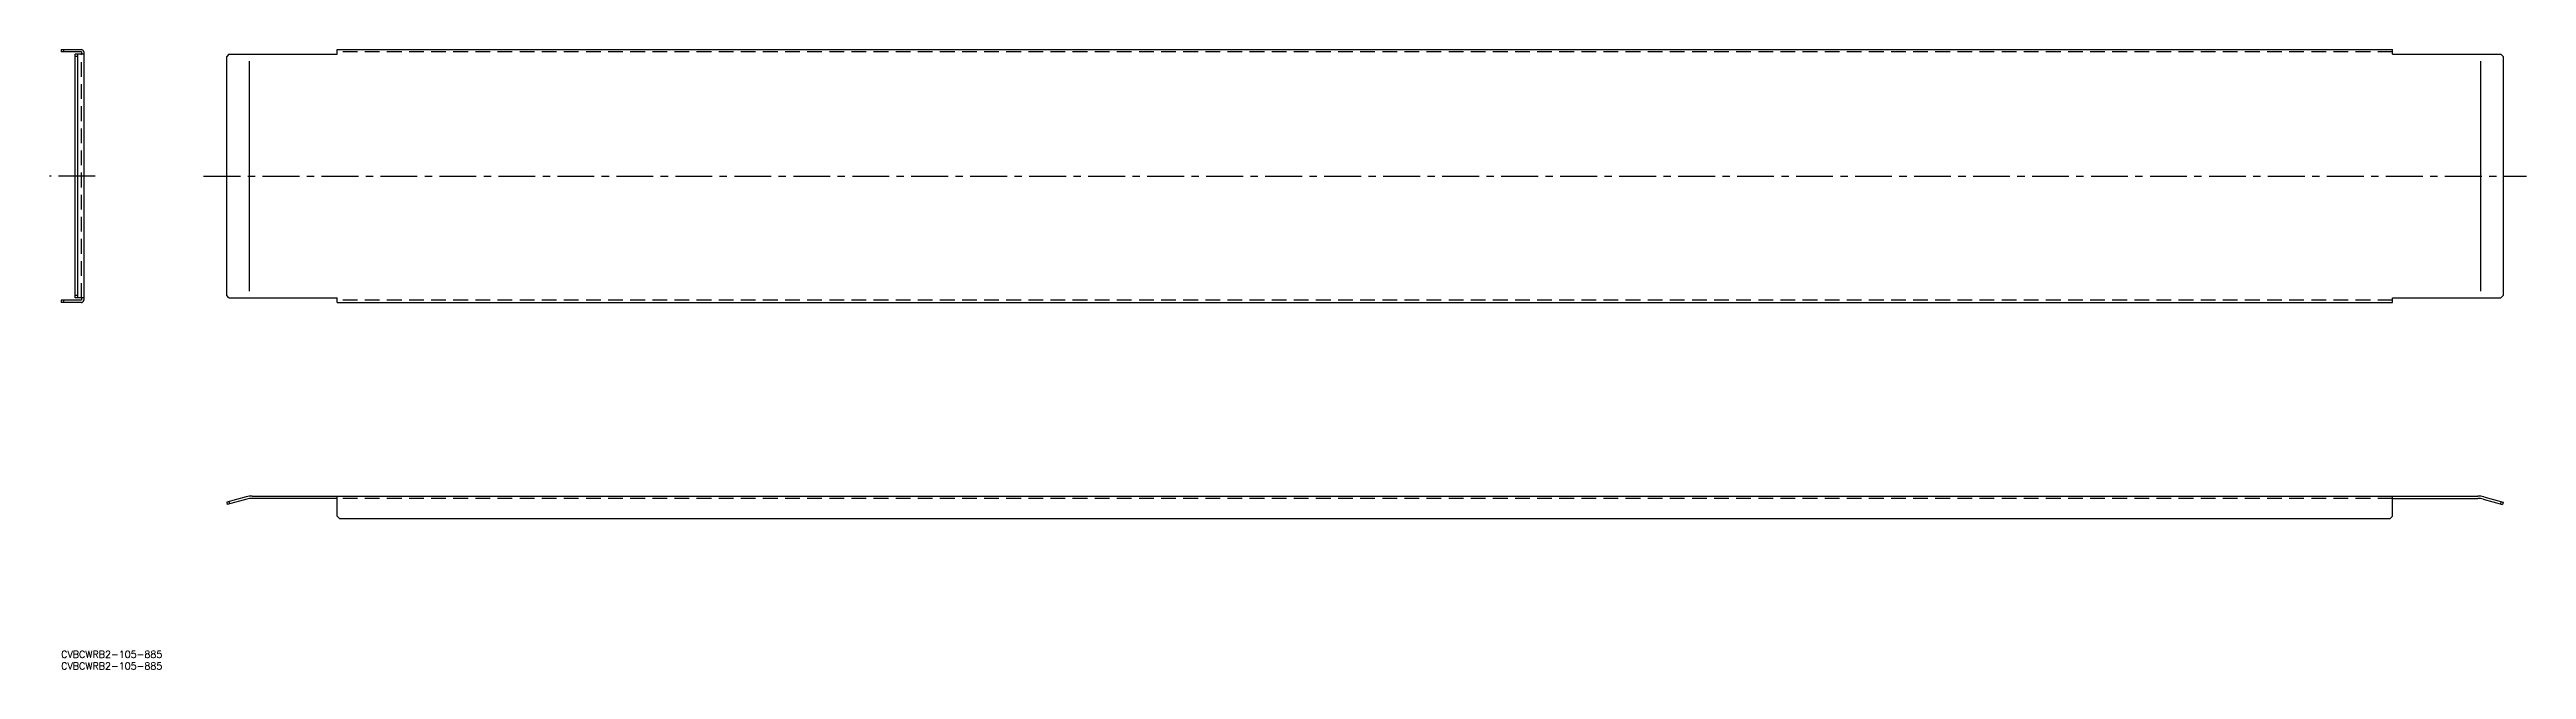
# Model space of a CAD drawing. Extents: x -5 to 1062, y -9 to 258.
import ezdxf

# ---------------------------------------------------------------- set-up
doc = ezdxf.new("R2010")
doc.units = 0
doc.header["$LTSCALE"] = 0.5
doc.linetypes.add('CENTER', pattern=[50.8, 31.75, -6.35, 6.35, -6.35])
doc.linetypes.add('DASHED', pattern=[19.05, 12.7, -6.35])
doc.layers.get('0').update_dxf_attribs({"linetype": 'CONTINUOUS'})
doc.layers.add('CENTER', color=1, linetype='CENTER')
doc.styles.get("Standard").update_dxf_attribs({"font": 'txt.shx', "height": 3, "bigfont": 'bigfont.shx'})

# ---------------------------------------------------------------- blocks, each defined once
blk = doc.blocks.new('*U18')
at = {"color": 7, "linetype": 'CONTINUOUS'}
for p in [(0, -4), (0, -9)]:
    blk.add_text('CVBCWRB2-105-885', height=3, dxfattribs=at).set_placement(p)

msp = doc.modelspace()

# ---------------------------------------------------------------- linework, layer by layer
at = {"color": 7, "linetype": 'CONTINUOUS'}
for p, q in [((0, 258), (8.7, 258)), ((0, 258), (0, 257)), ((8.7, 257), (0, 257)), ((1, 258), (1, 257)), ((9.7, 256), (6.1, 256)), ((6.1, 151), (6.1, 256)), ((7, 256), (7, 151)), ((8.7, 257), (8.7, 256)), ((9.7, 257), (9.7, 150)), ((72.2, 256), (71.3, 255)), ((72.2, 256), (118.9, 256)), ((118.9, 258), (1003.9, 258)), ((118.9, 256), (118.9, 258)), ((1003.9, 256), (1003.9, 258)), ((1003.9, 256), (1050.6, 256)), ((1050.6, 256), (1051.6, 255)), ((7, 255), (6.1, 255)), ((71.3, 152), (71.3, 255)), ((1051.6, 255), (1051.6, 152)), ((8.7, 150), (0, 150)), ((0, 150), (0, 149)), ((1, 150), (1, 149)), ((7, 152), (6.1, 152)), ((9.7, 151), (6.1, 151)), ((8.7, 151), (8.7, 150)), ((72.2, 151), (71.3, 152)), ((72.2, 151), (118.9, 151)), ((118.9, 149), (118.9, 151)), ((1003.9, 149), (1003.9, 151)), ((1003.9, 151), (1050.6, 151)), ((1050.6, 151), (1051.6, 152)), ((8.7, 149), (0, 149)), ((118.9, 149), (1003.9, 149)), ((79.7, 65.4), (71.3, 63.1)), ((79.9, 64.4), (71.5, 62.1)), ((82.3, 65.7), (1040.6, 65.7)), ((118.9, 64.7), (82.3, 64.7)), ((118.9, 57), (118.9, 65.7)), ((1003.9, 57), (1003.9, 65.7)), ((1003.9, 64.7), (1040.6, 64.7)), ((1043, 64.4), (1051.3, 62.1)), ((1043.2, 65.4), (1051.6, 63.1)), ((71.3, 63.1), (71.5, 62.1)), ((72.2, 63.4), (72.5, 62.4)), ((119.9, 56), (118.9, 57)), ((119.9, 56), (1002.9, 56)), ((1003.9, 57), (1002.9, 56)), ((1050.6, 63.4), (1050.4, 62.4)), ((1051.6, 63.1), (1051.3, 62.1))]:
    msp.add_line(p, q, dxfattribs=at)
at = {"color": 3, "linetype": 'DASHED'}
for p, q in [((8.7, 151), (8.7, 256)), ((1003.9, 257), (118.9, 257)), ((1003.9, 150), (118.9, 150)), ((1003.9, 64.7), (118.9, 64.7))]:
    msp.add_line(p, q, dxfattribs=at)
at = {"color": 3, "linetype": 'CONTINUOUS'}
for p, q in [((80.9, 253), (80.9, 154)), ((1041.9, 154), (1041.9, 253))]:
    msp.add_line(p, q, dxfattribs=at)
at = {"color": 7, "linetype": 'CONTINUOUS'}
for centre, radius, start, end in [((8.7, 257), 1, 0, 90), ((8.7, 150), 1, 270, 0), ((82.3, 55.7), 10, 90, 105), ((82.3, 55.7), 9, 90, 105), ((1040.6, 55.7), 10, 75, 90), ((1040.6, 55.7), 9, 75, 90)]:
    msp.add_arc(centre, radius, start, end, dxfattribs=at)
at = {"layer": 'CENTER', "color": 1, "linetype": 'CENTER'}
for p, q in [((14.7, 203.5), (-5, 203.5)), ((61.3, 203.5), (1061.6, 203.5))]:
    msp.add_line(p, q, dxfattribs=at)

# ---------------------------------------------------------------- block references
at = {"color": 7, "linetype": 'CONTINUOUS'}
msp.add_blockref('*U18', (0, 0), dxfattribs=at)

doc.saveas('drawing.dxf')
